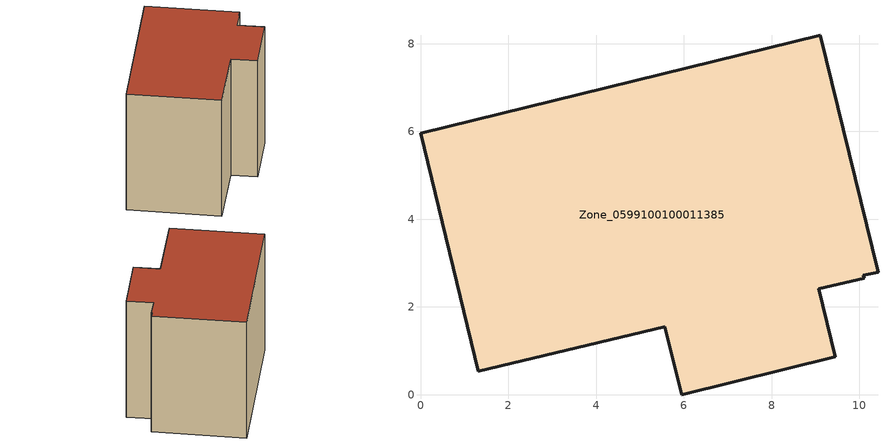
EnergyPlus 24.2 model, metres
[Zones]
Zone_0599100100011385
 floor ground (C_G): 0,5.96 9.11,8.19 10.43,2.79 10.09,2.73 10.11,2.65 9.07,2.42 9.45,0.86 5.95,0 5.57,1.55 1.32,0.53 z0
 wall outside (C_F): 9.11,8.19 0,5.96 1.32,0.53 5.57,1.55 5.95,0 9.45,0.86 9.07,2.42 10.11,2.65 10.09,2.73 10.43,2.79 9.11,8.19 z0:8.05
 roof outside (C_R): 10.11,2.65 10.09,2.73 10.43,2.79 9.11,8.19 0,5.96 1.32,0.53 5.57,1.55 5.95,0 9.45,0.86 9.07,2.42 z8.05
[BUILDING]
Pand.0599100100011385: North Axis=0; Terrain=City; Loads Convergence Tolerance Value=0.04; Temperature Convergence Tolerance Value=0.4; Solar Distribution=FullExterior; Maximum Number of Warmup Days=25; Minimum Number of Warmup Days=1
[Site:Location]
Rotterdam.The.Hague.AP_ZH_NLD Design_Conditions: Latitude=51.96; Longitude=4.45; Time Zone=1; Elevation=-4.5
[SITE:GROUNDTEMPERATURE:BUILDINGSURFACE]
18, 18, 18, 18, 18, 18, 18, 18, 18, 18, 18, 18
[MATERIAL] Thermal Absorptance=0.9; Solar Absorptance=0.7; Visible Absorptance=0.7
Name | Roughness | Thickness | Conductivity | Density | Specific Heat
G.TC.1975-1991 | MediumSmooth | 0.15 | 0.288461 | 540 | 1210
F.TC.1975-1991 | Rough | 0.3 | 0.230769 | 1920 | 840
R.TC.1975-1991 | MediumRough | 0.2 | 0.153846 | 1500 | 1000
[CONSTRUCTION]
C_G: G.TC.1975-1991
C_F: F.TC.1975-1991
C_R: R.TC.1975-1991
[ZONE]
Zone_0599100100011385: Type=1; Multiplier=1; Ceiling Height=Autocalculate; Volume=Autocalculate; Floor Area=autocalculate; Part of Total Floor Area=Yes
[ZONEINFILTRATION:DESIGNFLOWRATE]
Infil_Zone_0599100100011385: Zone or ZoneList or Space or SpaceList=Zone_0599100100011385; Schedule=AlwaysOn; Design Flow Rate Calculation Method=Flow/Area; Flow Rate per Floor Area=0.003; Constant Term Coefficient=1; Temperature Term Coefficient=0; Velocity Term Coefficient=0; Velocity Squared Term Coefficient=0
[HVACTEMPLATE:ZONE:IDEALLOADSAIRSYSTEM]
Zone_0599100100011385: Maximum Heating Supply Air Temperature=50; Minimum Cooling Supply Air Temperature=13; Maximum Heating Supply Air Humidity Ratio=0.0156; Minimum Cooling Supply Air Humidity Ratio=0.0077; Heating Limit=NoLimit; Cooling Limit=NoLimit; Dehumidification Control Type=ConstantSensibleHeatRatio; Cooling Sensible Heat Ratio=0.7; Dehumidification Setpoint=60; Humidification Control Type=None; Humidification Setpoint=30; Outdoor Air Method=None; Outdoor Air Flow Rate per Person=0.00944; Outdoor Air Flow Rate per Zone Floor Area=0; Outdoor Air Flow Rate per Zone=0; Demand Controlled Ventilation Type=None; Outdoor Air Economizer Type=NoEconomizer; Heat Recovery Type=None; Sensible Heat Recovery Effectiveness=0.7; Latent Heat Recovery Effectiveness=0.65
[ZONECONTROL:THERMOSTAT]
ThermostatControl_Zone_0599100100011385: Zone or ZoneList=Zone_0599100100011385; Control Type Schedule=DualSetpointControlType; Control 1=Thermostat_Zone_0599100100011385; Temperature Difference Between Cutout And Setpoint=0
[THERMOSTATSETPOINT:DUALSETPOINT]
Thermostat_Zone_0599100100011385: Heating Setpoint Temperature Schedule=HeatingSetpoint_Zone_0599100100011385; Cooling Setpoint Temperature Schedule=CoolingSetpoint_Zone_0599100100011385
[SCHEDULE:COMPACT]
HeatingSetpoint_Zone_0599100100011385: Through: 12/31, For: AllDays, Until: 24:00, 21
CoolingSetpoint_Zone_0599100100011385: Through: 12/31, For: AllDays, Until: 24:00, 24
DualSetpointControlType: Through: 12/31, For: AllDays, Until: 24:00, 4
AlwaysOn: Through: 12/31, For: AllDays, Until: 24:00, 1
